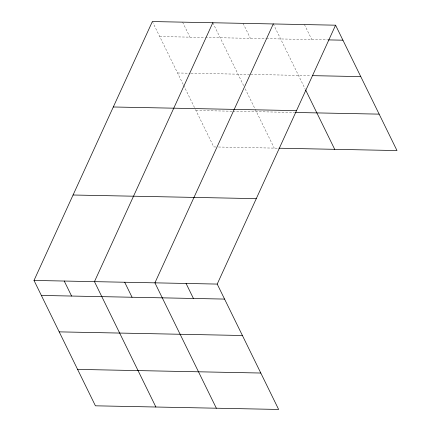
<?xml version="1.0" encoding="UTF-8"?>
<svg xmlns="http://www.w3.org/2000/svg" width="431" height="431" viewBox="0 0 431 431"><rect width="100%" height="100%" fill="white"/><g stroke="black" fill="none" stroke-linecap="round" stroke-linejoin="round"><path stroke-width="0.32" stroke-dasharray="2.15 1.62" d="M159.712 36.549L204.72 37.443M205.393 37.459L265.857 38.655M266.525 38.671L327.684 39.884M177.556 72.974L190.319 73.227M190.992 73.238L250.109 74.412M250.783 74.428L311.069 75.624M195.938 110.498L232.217 111.22M232.885 111.23L294.691 112.459M215.796 146.96L213.781 146.923L194.79 108.154M218.485 147.014L278.275 148.199M304.431 24.567L311.78 39.571M273.286 23.947L305.369 89.443M243.057 23.349L250.406 38.354M212.822 22.751L244.048 86.486M245.196 88.834L254.963 108.768M255.249 109.355L274.245 148.119M182.593 22.148L189.942 37.152M152.364 21.55L183.299 84.702M183.59 85.284L194.505 107.567"/><path stroke-width="0.65" d="M335.577 25.187L217.219 284.077L278.636 409.45L95.423 405.813L34.006 280.441L152.364 21.55L335.577 25.187L396.994 150.559L278.943 148.216M212.822 22.751L94.464 281.642L155.882 407.015M273.286 23.947L154.923 282.844L216.346 408.216M328.347 39.9L342.925 40.185M312.394 75.651L360.769 76.61M113.305 106.985L296.517 110.622M295.364 112.475L379.151 114.134M73.06 195.006L256.278 198.643M34.006 280.441L217.219 284.077M41.354 295.445L224.567 299.082M59.198 331.865L242.411 335.501M77.58 369.394L260.793 373.03M305.66 90.031L334.704 149.32M186.073 283.458L193.422 298.462M124.694 282.24L132.042 297.245M64.235 281.044L71.584 296.043"/></g></svg>
